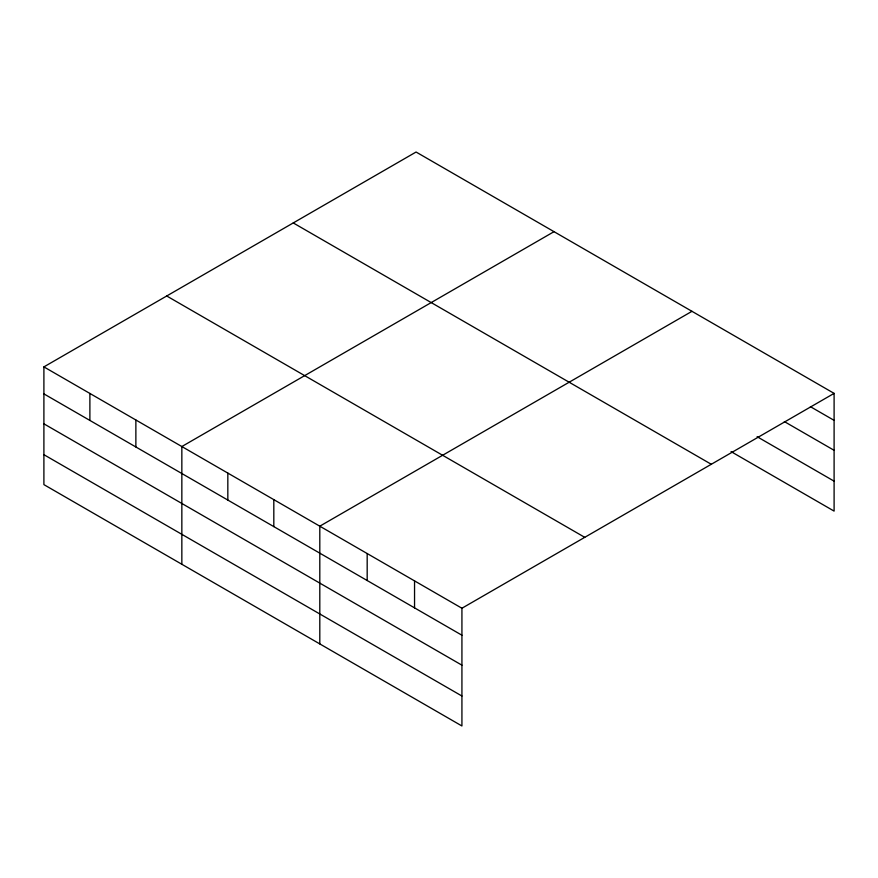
<?xml version="1.0" encoding="UTF-8"?>
<svg xmlns="http://www.w3.org/2000/svg" width="878" height="878" viewBox="0 0 878 878"><rect width="100%" height="100%" fill="white"/><g stroke="black" fill="none" stroke-linecap="round" stroke-linejoin="round"><path stroke-width="1.32" d="M731.056 451.61L834.1 511.106L834.1 393.377L416.073 152.026L43.9 366.894L43.9 484.623L461.927 725.974L461.927 608.245L43.9 366.894M554.018 231.671L181.845 446.54L181.845 564.269M691.974 311.317L319.801 526.185L319.801 643.914M461.927 608.245L834.1 393.377M810.416 406.679L834.1 420.353M784.35 421.583L834.1 450.304M757.11 436.706L834.1 481.155M293.252 222.935L711.279 464.275M166.721 295.985L584.748 537.336M43.9 393.882L461.927 635.222M43.9 423.822L461.927 665.173M43.9 454.683L461.927 696.024M414.548 580.885L414.548 607.872M367.18 553.535L367.18 580.523M273.815 499.637L273.815 526.613M227.83 473.088L227.83 500.065M135.87 419.991L135.87 446.968M89.885 393.443L89.885 420.419"/></g></svg>
